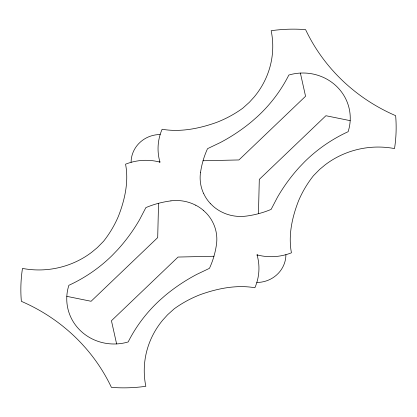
<?xml version="1.0" encoding="UTF-8"?>
<svg xmlns="http://www.w3.org/2000/svg" width="417" height="417" viewBox="0 0 417 417"><rect width="100%" height="100%" fill="white"/><g stroke="black" fill="none" stroke-linecap="round" stroke-linejoin="round"><path stroke-width="0.63" d="M158.543 203.303L157.699 237.601L91.088 301.277L66.819 296.346M159.56 162.02L159.857 161.739M257.143 255.261L257.44 254.98M258.457 213.697L259.301 179.399L325.912 115.723L350.181 120.654M203.053 160.759L238.941 159.946L305.557 96.27L300.386 73.079M213.947 256.241L178.059 257.054L111.443 320.73L116.614 343.921M160.164 134.54L160.024 134.535A28.882 27.574 -5.9 0 0 140.691 141.754L138.647 143.709A28.882 27.574 -5.9 0 0 131.094 162.187L131.1 162.322M256.836 282.46L256.976 282.465A28.882 27.574 -5.9 0 0 276.309 275.246L278.353 273.291A28.882 27.574 -5.9 0 0 285.906 254.813L285.9 254.678M159.961 162.124L158.554 161.77A52.745 50.363 -5.9 0 0 125.564 164.189C128.905 181.676 124.803 199.962 118.402 216.298A113.398 108.269 -5.9 0 1 103.567 241.271L97.333 247.604L91.761 252.228A84.416 80.601 -5.9 0 1 22.487 268.423L22.263 269.846A150.891 144.063 -5.9 0 0 21.356 301.329A182.714 174.452 -5.9 0 1 62.597 326.016L66.704 329.394A182.714 174.452 -5.9 0 1 82.029 344.035L85.563 347.966A182.714 174.452 -5.9 0 1 111.407 387.372A150.891 144.063 -5.9 0 0 144.35 386.496L145.841 386.288A84.416 80.601 -5.9 0 1 162.771 320.074L167.608 314.746L174.233 308.788A113.398 108.269 -5.9 0 1 200.358 294.605C217.622 288.444 236.606 284.576 254.886 287.751A52.74 50.353 -5.9 0 0 257.409 256.226L257.039 254.876L258.446 255.23A52.745 50.363 -5.9 0 0 291.436 252.811C288.095 235.324 292.197 217.038 298.598 200.702A113.398 108.269 -5.9 0 1 313.433 175.729L319.667 169.396L325.239 164.772A84.416 80.601 -5.9 0 1 394.513 148.577L394.737 147.154A150.891 144.063 -5.9 0 0 395.644 115.671A182.714 174.452 -5.9 0 1 354.403 90.984L350.296 87.606A182.714 174.452 -5.9 0 1 334.971 72.965L331.437 69.034A182.714 174.452 -5.9 0 1 305.593 29.628A150.891 144.063 -5.9 0 0 272.65 30.504L271.159 30.712A84.416 80.601 -5.9 0 1 254.229 96.926L249.392 102.254L242.767 108.212A113.398 108.269 -5.9 0 1 216.642 122.395C199.378 128.556 180.394 132.424 162.114 129.249A52.74 50.353 -5.9 0 0 159.591 160.774L159.961 162.124L159.565 161.744M195.755 205.227L192.883 203.877A40.908 39.057 -5.9 0 0 170.918 200.848M203.559 210.512L206.399 213.223A40.908 39.057 -5.9 0 1 211.925 220.682L213.337 223.423A40.908 39.057 -5.9 0 1 216.48 244.383A92.345 88.169 -5.9 0 1 214.166 255.491L213.525 257.68A92.345 88.169 -5.9 0 1 209.459 268.334L196.725 274.417A179.201 171.095 -5.9 0 0 165.247 295.439L159.575 300.417A150.057 143.266 -5.9 0 0 128.17 341.95A47.752 45.589 -5.9 0 1 118.042 343.837L115.978 343.957A47.752 45.589 -5.9 0 1 93.966 339.756L92.121 338.891A47.752 45.589 -5.9 0 1 72.089 319.75L71.182 317.989A47.752 45.589 -5.9 0 1 66.783 296.951L66.908 294.981A47.752 45.589 -5.9 0 1 68.878 285.301A150.057 143.266 -5.9 0 0 112.335 255.277L117.542 249.856A179.201 171.095 -5.9 0 0 139.528 219.764L145.893 207.593A92.345 88.169 -5.9 0 1 157.042 203.704L159.325 203.095A92.345 88.169 -5.9 0 1 170.949 200.879M257.039 254.876L257.435 255.256M210.601 203.777L213.441 206.488A40.908 39.057 -5.9 0 0 221.245 211.773L224.117 213.123A40.908 39.057 -5.9 0 0 246.051 216.121A92.345 88.169 -5.9 0 0 257.675 213.905L259.958 213.296A92.345 88.169 -5.9 0 0 271.107 209.407L277.472 197.236A179.201 171.095 -5.9 0 1 299.458 167.144L304.665 161.723A150.057 143.266 -5.9 0 1 348.122 131.699A47.752 45.589 -5.9 0 0 350.092 122.019L350.217 120.049A47.752 45.589 -5.9 0 0 345.818 99.011L344.911 97.25A47.752 45.589 -5.9 0 0 324.879 78.109L323.034 77.244A47.752 45.589 -5.9 0 0 301.022 73.043L298.958 73.163A47.752 45.589 -5.9 0 0 288.83 75.05A150.057 143.266 -5.9 0 1 257.425 116.583L251.753 121.561A179.201 171.095 -5.9 0 1 220.275 142.583L207.541 148.666A92.345 88.169 -5.9 0 0 203.475 159.32L202.834 161.509A92.345 88.169 -5.9 0 0 200.52 172.617M203.663 193.577L205.075 196.318A40.908 39.057 -5.9 0 0 210.569 203.746M203.626 193.545A40.908 39.057 -5.9 0 1 200.488 172.586M195.719 205.195A40.908 39.057 -5.9 0 1 203.527 210.481"/></g></svg>
